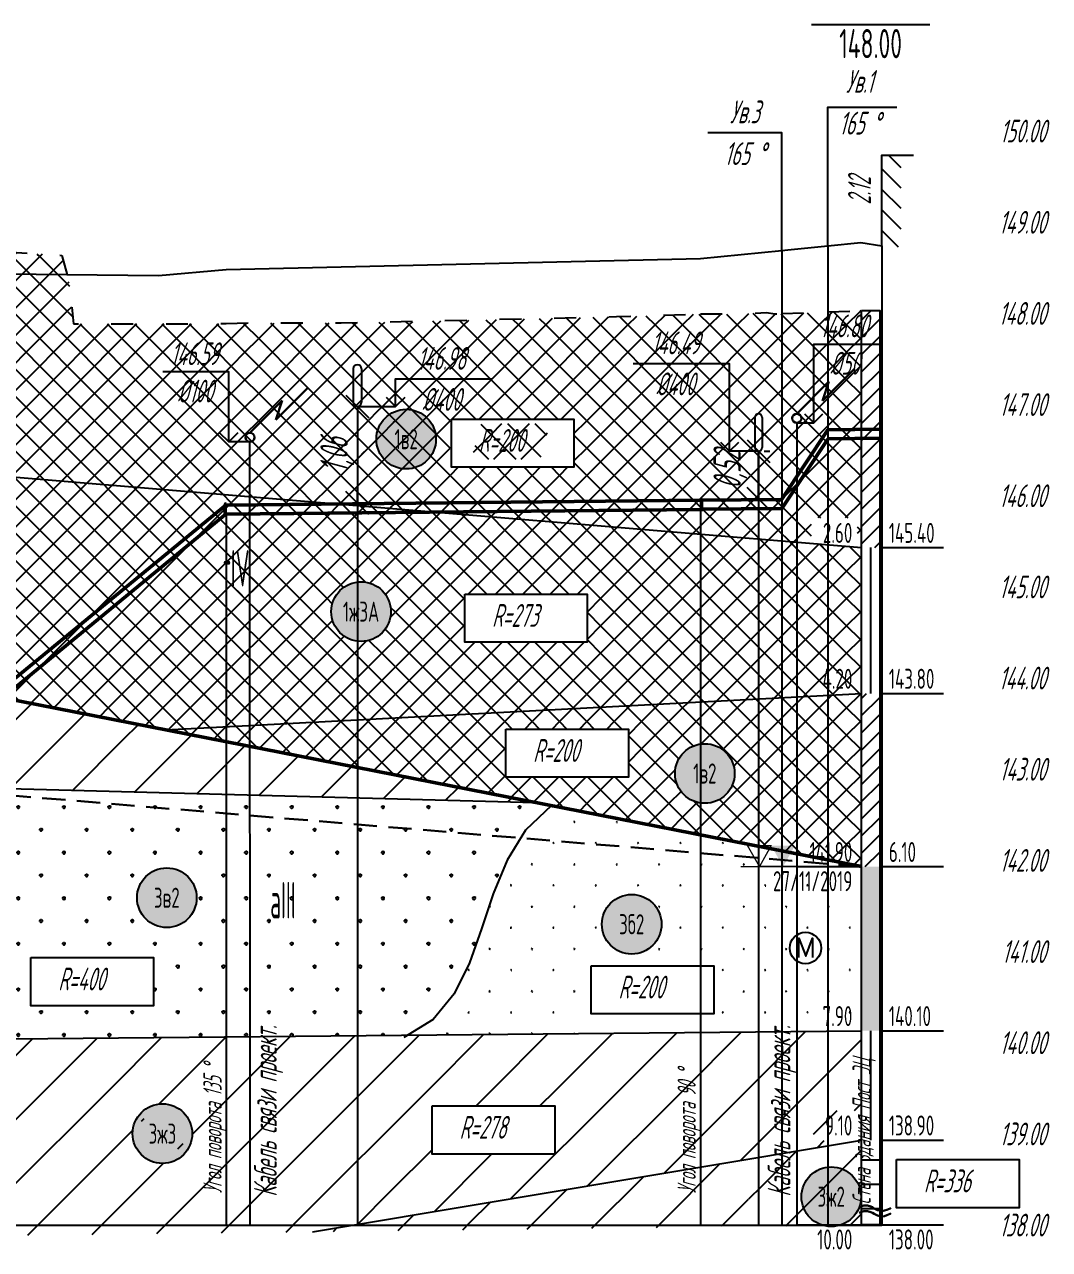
# Model space of a CAD drawing. Header units: metres. Extents: x -30 to 2050, y -904 to 400.
# Drawn here: x 1032.1 to 1144.6, y 127.3 to 261.7 of the extents above; entities that cross this region are included whole.
import ezdxf
from ezdxf.enums import TextEntityAlignment as Align

# ---------------------------------------------------------------- set-up
doc = ezdxf.new("R2010")
doc.units = ezdxf.units.M
doc.header["$LTSCALE"] = 0.2
doc.linetypes.add('ACAD_ISO03W100', pattern=[30, 12, -18])
doc.linetypes.add('штриховая', pattern=[19.05, 12.7, -6.35])
for name, color, linetype in [('Линейка', 7, 'Continuous'), ('МГТ_ИГ_Геология', 252, 'Continuous'), ('Примыкания', 7, 'Continuous'), ('Проектная земля', 7, 'Continuous'), ('Таблица', 7, 'Continuous'), ('Трубы', 7, 'Continuous'), ('Узлы', 7, 'Continuous'), ('Чёрная земля', 7, 'ACAD_ISO03W100')]:
    doc.layers.add(name, color=color, linetype=linetype)
doc.layers.add('МГТ_НВК_котлованы', color=7, linetype='Continuous', lineweight=30)
doc.styles.add('SPDS', font='SPDS', dxfattribs={"width": 0.7, "oblique": 15, "height": 2.5})
doc.styles.get("Standard").update_dxf_attribs({"font": 'SPDS.shx', "width": 0.7, "oblique": 15, "height": 3})
doc.styles.add('Стиль Simplex', font='simplex.shx')
doc.dimstyles.new('ISO-25', dxfattribs={"dimtxt": 2.5, "dimasz": 2.5, "dimexe": 1.25, "dimexo": 0.625, "dimtad": 1, "dimtxsty": 'Standard', "dimcen": 2.5, "dimadec": 0, "dimazin": 0, "dimtfac": 1, "dimtmove": 0, "dimatfit": 3, "dimfxl": 1, "dimarcsym": 0})
pattern_1 = [(45, (0, -12.731), (0, 21), [9.8995, -19.799]), (45, (14, -26.731), (0, 21), [9.8995, -19.799]), (45, (0, -26.731), (0, 21), [14.142, -15.5565]), (45, (10, -16.731), (0, 21), [15.556, -14.1425]), (45, (7, -26.731), (0, 21), [19.799, -9.8995]), (45, (0, -19.731), (0, 21), [19.799, -9.8995])]
pattern_2 = [(225, (-5.6692, 480.7283), (3e-16, -3), [2.1213, -2.121341]), (315, (-7.1692, 482.2283), (3, 0), [2.1213, -2.121341]), (45, (-8.6692, 480.7283), (0, 3), [2.1213, -2.121341]), (135, (-7.1692, 479.2283), (-3, 3e-16), [2.1213, -2.121341])]
pattern_3 = [(45, (437.0829, -1249.6781), (-0.9429269, 0.9429269), [])]

# ---------------------------------------------------------------- blocks, each defined once
blk = doc.blocks.new('_OBLIQUE')
at = {"color": 0, "linetype": 'ByBlock', "lineweight": -2}
blk.add_line((0.5, 0.5), (-0.5, -0.5), dxfattribs=at)
blk = doc.blocks.new('*D22')
at = {"layer": 'Defpoints', "color": 0, "transparency": 16777216}
for p in [(1068.66, 219.79), (1068.66, 219.79), (1068.66, 209.21)]:
    blk.add_point(p, dxfattribs=at)
at = {"layer": 'Примыкания', "color": 0, "lineweight": -2, "transparency": 16777216}
for p, q in [((1068.66, 219.79), (1068.66, 218.06)), ((1069.29, 219.79), (1069.91, 219.79)), ((1068.66, 209.21), (1068.66, 210.82)), ((1069.29, 209.21), (1069.91, 209.21))]:
    blk.add_line(p, q, dxfattribs=at)
at = {"layer": 'Примыкания', "color": 0, "lineweight": -2, "transparency": 16777216, "xscale": 2.5, "yscale": 2.5, "zscale": 2.5}
for p, rotation in [((1068.66, 219.79), 90), ((1068.66, 209.21), 270)]:
    blk.add_blockref('_OBLIQUE', p, dxfattribs=dict(at, rotation=rotation))
at = {"layer": 'Примыкания', "color": 0, "transparency": 16777216, "insert": (1066.45, 214.44), "char_height": 3, "width": 5.4938, "attachment_point": 5, "rotation": 90}
blk.add_mtext('1,06', dxfattribs=at)
blk = doc.blocks.new('*D23')
at = {"layer": 'Defpoints', "color": 0, "transparency": 16777216}
for p in [(1112.66, 214.89), (1112.66, 214.89), (1112.66, 209.66)]:
    blk.add_point(p, dxfattribs=at)
at = {"layer": 'Примыкания', "color": 0, "lineweight": -2, "transparency": 16777216}
for p, q in [((1112.66, 209.66), (1112.66, 214.89)), ((1113.29, 214.89), (1113.91, 214.89)), ((1113.29, 209.66), (1113.91, 209.66))]:
    blk.add_line(p, q, dxfattribs=at)
at = {"layer": 'Примыкания', "color": 0, "lineweight": -2, "transparency": 16777216, "xscale": 2.5, "yscale": 2.5, "zscale": 2.5}
for p, rotation in [((1112.66, 214.89), 90), ((1112.66, 209.66), 270)]:
    blk.add_blockref('_OBLIQUE', p, dxfattribs=dict(at, rotation=rotation))
at = {"layer": 'Примыкания', "color": 0, "transparency": 16777216, "insert": (1109.57, 212.82), "char_height": 3, "width": 5.8875, "attachment_point": 5, "rotation": 90}
blk.add_mtext('0,52', dxfattribs=at)
blk = doc.blocks.new('DN')
at = {"linetype": 'Continuous', "lineweight": 30, "flags": 128}
for points in [[(-0.126, -0.007), (-0.117, -0.002), (-0.073, 0.011), (-0.033, 0.011), (0.003, 0), (0.02, -0.007), (0.039, -0.019), (0.074, -0.037), (0.103, -0.043), (0.125, -0.048), (0.151, -0.043), (0.18, -0.036), (0.213, -0.019), (0.223, -0.012)], [(-0.126, -0.068), (-0.117, -0.063), (-0.073, -0.05), (-0.033, -0.05), (0.003, -0.059), (0.02, -0.067), (0.039, -0.079), (0.074, -0.098), (0.103, -0.103), (0.125, -0.108), (0.151, -0.103), (0.18, -0.095), (0.213, -0.079), (0.223, -0.072)]]:
    blk.add_lwpolyline(points, dxfattribs=at)
blk = doc.blocks.new('CME')
at = {"layer": 'МГТ_ИГ_Геология', "flags": 128}
blk.add_lwpolyline([(0.103, -0.103), (0.103, 0.107), (0.18, -0.091), (0.252, 0.107), (0.252, -0.103)], dxfattribs=at)
at = {"layer": 'МГТ_ИГ_Геология'}
blk.add_circle((0.176, -0.001), 0.173, dxfattribs=at)
blk = doc.blocks.new('круг1_-26_3_-64_')
at = {"layer": 'МГТ_ИГ_Геология', "true_color": 0xffffff}
blk.add_hatch(color=7, dxfattribs=at).paths.add_polyline_path([(-0.327, 0, 1), (0.327, 0, 1)])
at = {"color": 7, "lineweight": 25}
blk.add_circle((0, 0), 0.327, dxfattribs=at)
at = {"color": 7, "lineweight": 20, "style": 'Стиль Simplex', "width": 0.590909}
blk.add_text('1ж3А', height=0.22, dxfattribs=at).set_placement((0, 0), align=Align.MIDDLE_CENTER)
blk = doc.blocks.new('круг1_-30_2')
at = {"layer": 'МГТ_ИГ_Геология', "true_color": 0xffffff}
blk.add_hatch(color=7, dxfattribs=at).paths.add_polyline_path([(-0.327, 0, 1), (0.327, 0, 1)])
at = {"color": 7, "lineweight": 25}
blk.add_circle((0, 0), 0.327, dxfattribs=at)
at = {"color": 7, "lineweight": 25, "style": 'Стиль Simplex', "width": 0.590909}
blk.add_text('1в2', height=0.22, dxfattribs=at).set_placement((0, 0), align=Align.MIDDLE_CENTER)
blk = doc.blocks.new('круг3_-31_2')
at = {"true_color": 0xffffff}
blk.add_hatch(color=7, dxfattribs=at).paths.add_polyline_path([(-0.327, 0, 1), (0.327, 0, 1)])
at = {"color": 7, "lineweight": 25}
blk.add_circle((0, 0), 0.327, dxfattribs=at)
at = {"color": 18, "lineweight": 25, "true_color": 0x000000, "style": 'Стиль Simplex', "width": 0.590909}
blk.add_text('3б2', height=0.22, dxfattribs=at).set_placement((0, 0), align=Align.MIDDLE_CENTER)
blk = doc.blocks.new('круг3_-30_2')
at = {"true_color": 0xffffff}
blk.add_hatch(color=7, dxfattribs=at).paths.add_polyline_path([(-0.327, 0, 1), (0.327, 0, 1)])
at = {"color": 7, "lineweight": 25}
blk.add_circle((0, 0), 0.327, dxfattribs=at)
at = {"color": 7, "lineweight": 25, "style": 'Стиль Simplex', "width": 0.590909}
blk.add_text('3в2', height=0.22, dxfattribs=at).set_placement((0, 0), align=Align.MIDDLE_CENTER)
blk = doc.blocks.new('круг3_-26_2')
at = {"true_color": 0xffffff}
blk.add_hatch(color=7, dxfattribs=at).paths.add_polyline_path([(-0.327, 0, 1), (0.327, 0, 1)])
at = {"color": 7, "lineweight": 25}
blk.add_circle((0, 0), 0.327, dxfattribs=at)
at = {"color": 7, "lineweight": 25, "style": 'Стиль Simplex', "width": 0.590909}
blk.add_text('3ж2', height=0.22, dxfattribs=at).set_placement((0, 0), align=Align.MIDDLE_CENTER)
blk = doc.blocks.new('круг3_-26_3')
at = {"true_color": 0xffffff}
blk.add_hatch(color=7, dxfattribs=at).paths.add_polyline_path([(-0.327, 0, 1), (0.327, 0, 1)])
at = {"color": 7, "lineweight": 25}
blk.add_circle((0, 0), 0.327, dxfattribs=at)
at = {"color": 7, "lineweight": 25, "style": 'Стиль Simplex', "width": 0.590909}
blk.add_text('3ж3', height=0.22, dxfattribs=at).set_placement((0, 0), align=Align.MIDDLE_CENTER)
blk = doc.blocks.new('уке')
at = {"layer": 'МГТ_ИГ_Геология'}
blk.add_lwpolyline([(147.85, -230.19), (161.29, -230.19), (161.29, -235.48), (147.85, -235.48)], close=True, dxfattribs=at)
at = {"layer": 'МГТ_ИГ_Геология', "insert": (150.84, -231.29), "char_height": 2.5, "attachment_point": 1}
blk.add_mtext_dynamic_manual_height_columns('R=200', width=10.097, gutter_width=15, heights=[0], dxfattribs=at)
blk = doc.blocks.new('1жзА 273')
at = {"layer": 'МГТ_ИГ_Геология'}
blk.add_lwpolyline([(132.21, -236), (145.65, -236), (145.65, -241.29), (132.21, -241.29)], close=True, dxfattribs=at)
at = {"layer": 'МГТ_ИГ_Геология', "insert": (135.2, -237.1), "char_height": 2.5, "attachment_point": 1}
blk.add_mtext_dynamic_manual_height_columns('R=273', width=10.097, gutter_width=15, heights=[0], dxfattribs=at)
blk = doc.blocks.new('апрапр')
at = {"layer": 'МГТ_ИГ_Геология'}
blk.add_lwpolyline([(257.65, -234.92), (271.09, -234.92), (271.09, -240.21), (257.65, -240.21)], close=True, dxfattribs=at)
at = {"layer": 'МГТ_ИГ_Геология', "insert": (260.64, -236.02), "char_height": 2.5, "attachment_point": 1}
blk.add_mtext_dynamic_manual_height_columns('R=278', width=10.097, gutter_width=15, heights=[0], dxfattribs=at)
blk = doc.blocks.new('200')
at = {"layer": 'МГТ_ИГ_Геология'}
blk.add_lwpolyline([(0, 5.29), (13.44, 5.29), (13.44, 0), (0, 0)], close=True, dxfattribs=at)
at = {"layer": 'МГТ_ИГ_Геология', "insert": (2.99, 4.2), "char_height": 2.5, "attachment_point": 1}
blk.add_mtext_dynamic_manual_height_columns('R=200', width=10.097, gutter_width=15, heights=[0], dxfattribs=at)
blk = doc.blocks.new('23434')
at = {"layer": 'МГТ_ИГ_Геология'}
blk.add_lwpolyline([(116.63, 442.59), (130.08, 442.59), (130.08, 437.29), (116.63, 437.29)], close=True, dxfattribs=at)
at = {"layer": 'МГТ_ИГ_Геология', "insert": (119.62, 441.49), "char_height": 2.5, "attachment_point": 1}
blk.add_mtext_dynamic_manual_height_columns('R=400', width=10.097, gutter_width=15, heights=[0], dxfattribs=at)
blk = doc.blocks.new('2432')
at = {"layer": 'МГТ_ИГ_Геология'}
blk.add_lwpolyline([(116.63, 433.38), (130.08, 433.38), (130.08, 428.08), (116.63, 428.08)], close=True, dxfattribs=at)
at = {"layer": 'МГТ_ИГ_Геология', "insert": (119.62, 432.28), "char_height": 2.5, "attachment_point": 1}
blk.add_mtext_dynamic_manual_height_columns('R=336', width=10.097, gutter_width=15, heights=[0], dxfattribs=at)
blk = doc.blocks.new('ЭС')
for p, q in [((2269.61, -483.84), (2273.14, -480.31)), ((2266.78, -485.26), (2270.31, -481.72)), ((2270.31, -481.72), (2269.61, -483.84))]:
    blk.add_line(p, q)
blk.add_circle((2266.78, -485.76), 0.5)

msp = doc.modelspace()

# ---------------------------------------------------------------- hatches: boundary and pattern name
at = {"layer": 'МГТ_ИГ_Геология'}
h = msp.add_hatch(dxfattribs=at)
h.set_pattern_fill('GR24', color=251, scale=10, style=0, pattern_type=2)
h.set_pattern_definition(pattern_2)
h.paths.add_polyline_path([(1123.95726, 230.27333), (1120.24499, 230.14166), (1115.17529, 229.96185), (1114.4052, 229.93453), (1113.48716, 230.07769), (1109.62304, 229.92342), (1106.24592, 229.93484), (1097.05988, 229.63687), (1066.86003, 228.94554), (1056.94478, 228.94468), (1054.23261, 228.86406), (1037.4752, 228.83897), (1037.03679, 233.3403), (1036.20269, 236.34785), (1030.09819, 236.73019), (1013.66791, 235.86802), (1012.52232, 236.17344), (1004.93568, 236.16619), (1004.37715, 229.70162), (1004.27728, 227.55558), (985.82718, 230.57239), (985.82718, 213.74273), (1015.2647, 213.3), (1015.2647, 230.3), (1017.2647, 230.3), (1017.2647, 213.21663), (1123.95726, 204.32189)])
edge = h.paths.add_edge_path(flags=16)
edge.add_arc((1069.89271, 216.20847), 3.27292, 0, 360)
h.paths.add_polyline_path([(1021.48385, 218.80594), (1020.05385, 218.80594), (1020.75385, 220.23594)], flags=16)
edge = h.paths.add_edge_path(flags=16)
edge.add_arc((1001.76957, 219.82764), 0.41426, 0, 360)
h.paths.add_polyline_path([(1021.5347, 208.55), (1019.9947, 208.55), (1019.9947, 210.05), (1021.5347, 210.05)], flags=17)
edge = h.paths.add_edge_path()
edge.add_arc((1003.28914, 201.18723), 3.27292, 0, 360)
h.paths.add_polyline_path([(1067.82605, 214.55847), (1071.95938, 214.55847), (1071.95938, 217.85847), (1067.82605, 217.85847)], flags=0)
h.paths.add_polyline_path([(999.7029, 218.17764), (999.60131, 218.17764), (999.60131, 221.47764), (999.7029, 221.47764)], flags=16)
h.paths.add_polyline_path([(1118.44535, 204.27189), (1123.50726, 204.27189), (1123.50726, 207.57189), (1118.44535, 207.57189)])
h.paths.add_polyline_path([(1017.7147, 213.25), (1025.00518, 213.25), (1025.00518, 216.55), (1017.7147, 216.55)], flags=16)
h.paths.add_polyline_path([(1010.00042, 213.25), (1014.8147, 213.25), (1014.8147, 216.55), (1010.00042, 216.55)], flags=17)
h.paths.add_polyline_path([(1052.9286, 199.04008), (1057.82384, 199.04008), (1057.82384, 205.04008), (1052.9286, 205.04008)])
h.paths.add_polyline_path([(1078.97669, 218.41621), (1092.41915, 218.41621), (1092.41915, 213.12159), (1078.97669, 213.12159)], flags=16)
h.paths.add_polyline_path([(1081.17851, 214.02021), (1088.72851, 214.02021), (1089.7738, 217.92127), (1082.2238, 217.92127)], flags=0)
at = {"layer": 'МГТ_ИГ_Геология', "lineweight": 25}
h = msp.add_hatch(dxfattribs=at)
h.set_pattern_fill('CONSIST', color=256, scale=0.42, style=0, pattern_type=2)
h.set_pattern_definition(pattern_3)
h.paths.add_polyline_path([(1123.95726, 230.32189), (1125.95726, 230.32189), (1125.95726, 204.32189), (1123.95726, 204.32189)])
at = {"layer": 'МГТ_ИГ_Геология'}
h = msp.add_hatch(dxfattribs=at)
h.set_pattern_fill('GR24', color=251, scale=10, style=0, pattern_type=2)
h.set_pattern_definition(pattern_2)
h.paths.add_polyline_path([(1073.16563, 216.20847, -1), (1066.61979, 216.20847, -1)])
h.paths.add_polyline_path([(1123.95726, 204.32189), (1017.2647, 213.21663), (1017.2647, 190.3), (1019.9947, 189.76322), (1019.9947, 190.05), (1021.5347, 190.05), (1021.5347, 189.46042), (1047.61842, 184.33179), (1123.95726, 188.32189)])
h.paths.add_polyline_path([(1065.79238, 197.28715, -1), (1072.33823, 197.28715, -1)], flags=16)
h.paths.add_polyline_path([(1021.5347, 208.55), (1019.9947, 208.55), (1019.9947, 210.05), (1021.5347, 210.05)], flags=16)
h.paths.add_polyline_path([(1118.44535, 204.27189), (1123.50726, 204.27189), (1123.50726, 207.57189), (1118.44535, 207.57189)], flags=24)
h.paths.add_polyline_path([(1066.16292, 195.63715), (1071.96769, 195.63715), (1071.96769, 198.93715), (1066.16292, 198.93715)], flags=24)
h.paths.add_polyline_path([(1052.9286, 199.04008), (1057.82384, 199.04008), (1057.82384, 205.04008), (1052.9286, 205.04008)], flags=24)
h.paths.add_polyline_path([(1118.44535, 188.27189), (1123.50726, 188.27189), (1123.50726, 191.57189), (1118.44535, 191.57189)], flags=24)
h.paths.add_polyline_path([(1017.7147, 190.25), (1025.00518, 190.25), (1025.00518, 193.55), (1017.7147, 193.55)], flags=24)
h.paths.add_polyline_path([(1080.44397, 199.21951), (1093.88642, 199.21951), (1093.88642, 193.9249), (1080.44397, 193.9249)], flags=16)
h.paths.add_polyline_path([(1082.61803, 194.71996), (1090.28427, 194.71996), (1091.3573, 198.72457), (1083.69107, 198.72457)], flags=8)
h = msp.add_hatch(dxfattribs=at)
h.set_pattern_fill('GR24', color=251, scale=10, style=0, pattern_type=2)
h.set_pattern_definition(pattern_2)
h.paths.add_polyline_path([(1123.95726, 188.32189), (1047.61842, 184.33179), (1112.25969, 171.62189), (1114.05726, 171.62189), (1113.87747, 171.3038), (1123.95726, 169.32189)])
h.paths.add_polyline_path([(1110.04995, 179.53537, -1), (1103.50411, 179.53537, -1)], flags=16)
h.paths.add_polyline_path([(1118.44535, 188.27189), (1123.50726, 188.27189), (1123.50726, 191.57189), (1118.44535, 191.57189)], flags=9)
h.paths.add_polyline_path([(1104.71036, 177.88537), (1108.84369, 177.88537), (1108.84369, 181.18537), (1104.71036, 181.18537)], flags=8)
h.paths.add_polyline_path([(1084.9448, 184.41106), (1098.38725, 184.41106), (1098.38725, 179.11644), (1084.9448, 179.11644)], flags=16)
h.paths.add_polyline_path([(1087.14662, 180.01506), (1094.69662, 180.01506), (1095.7419, 183.91612), (1088.1919, 183.91612)], flags=8)
h = msp.add_hatch(dxfattribs=at)
h.set_pattern_fill('GR38', color=251, scale=10, style=0, pattern_type=2)
h.set_pattern_definition(pattern_1)
h.paths.add_polyline_path([(1021.5347, 189.46042), (1021.5347, 188.55), (1019.9947, 188.55), (1019.9947, 189.76322), (1017.2647, 190.3), (1017.2647, 178.24654), (1088.21302, 176.35)])
h.paths.add_polyline_path([(1022.35946, 182.60662, -1), (1028.90531, 182.60662, -1)], flags=16)
h.paths.add_polyline_path([(1023.34905, 180.95662), (1027.91572, 180.95662), (1027.91572, 184.25662), (1023.34905, 184.25662)], flags=8)
h.paths.add_polyline_path([(1017.7147, 178.25), (1022.77661, 178.25), (1022.77661, 181.55), (1017.7147, 181.55)], flags=24)
at = {"layer": 'МГТ_ИГ_Геология', "lineweight": 25}
h = msp.add_hatch(dxfattribs=at)
h.set_pattern_fill('CONSIST', color=256, scale=0.42, style=0, pattern_type=2)
h.set_pattern_definition(pattern_3)
h.paths.add_polyline_path([(1123.95726, 188.32189), (1125.95726, 188.32189), (1125.95726, 169.32189), (1123.95726, 169.32189)])
at = {"layer": 'МГТ_ИГ_Геология'}
h = msp.add_hatch(dxfattribs=at)
h.set_pattern_fill('GR28', color=251, scale=10, style=0, pattern_type=2)
h.set_pattern_definition([(90, (-8.6692, 480.8083), (-2.5, 2.5), [0.11, -4.89]), (45, (-8.6692, 480.9183), (-2.5, 2.5), [0.113137, -3.422397]), (0, (-8.5892, 480.9983), (2.5, 2.5), [0.11, -4.89]), (315, (-8.4792, 480.9983), (2.5, 2.5), [0.113137, -3.422397]), (90, (-8.3992, 480.8083), (-2.5, 2.5), [0.11, -4.89]), (45, (-8.4792, 480.7283), (-2.5, 2.5), [0.113137, -3.422397]), (0, (-8.5892, 480.7283), (2.5, 2.5), [0.11, -4.89]), (315, (-8.6692, 480.8083), (2.5, 2.5), [0.113137, -3.422397])])
h.paths.add_polyline_path([(1080.94768, 158.76763), (1082.28505, 162.50415), (1083.56726, 166.33946), (1085.08001, 170.0308), (1087.10901, 173.33538), (1089.93994, 176.01045), (1088.21302, 176.35), (1017.2647, 178.24654), (1017.2647, 150.3188), (1074.19443, 150.85404), (1076.96469, 152.56207), (1079.26946, 155.37268)])
h.paths.add_polyline_path([(1044.48553, 165.90626, -1), (1051.03137, 165.90626, -1)], flags=16)
h.paths.add_polyline_path([(1020.81666, 164.33858, -1), (1024.28255, 164.33858, -1)], flags=16)
h.paths.add_polyline_path([(1022.4447, 163.32), (1022.11651, 163.40836), (1021.9047, 163.67), (1021.7247, 163.96571), (1021.7247, 164.07), (1021.7647, 163.9), (1021.9047, 163.67), (1022.0747, 163.46), (1022.1847, 163.39), (1022.4447, 163.32), (1022.74681, 163.34627), (1022.7947, 163.39), (1022.6747, 163.34)], flags=0)
h.paths.add_polyline_path([(1021.48385, 153.80594), (1020.05385, 153.80594), (1020.75385, 155.23594)], flags=16)
h.paths.add_polyline_path([(1021.48385, 168.80594), (1020.05385, 168.80594), (1020.75385, 170.23594)], flags=16)
h.paths.add_polyline_path([(1045.56798, 164.25626), (1049.94893, 164.25626), (1049.94893, 167.55626), (1045.56798, 167.55626)], flags=8)
h.paths.add_polyline_path([(1058.10402, 162.63248), (1062.77069, 162.63248), (1062.77069, 168.63248), (1058.10402, 168.63248)], flags=24)
h.paths.add_polyline_path([(1032.85358, 159.33936), (1046.29603, 159.33936), (1046.29603, 154.04474), (1032.85358, 154.04474)], flags=16)
h.paths.add_polyline_path([(1035.05539, 155.13701), (1042.78039, 155.13701), (1043.77379, 158.84442), (1036.04879, 158.84442)], flags=8)
h = msp.add_hatch(dxfattribs=at)
h.set_pattern_fill('GR29', color=251, scale=10, style=0, pattern_type=2)
h.set_pattern_definition([(197.87055, (-4.05523, 485.37235), (-13.93858614, -4.643934418), [0.05431, -151.279249]), (197.87055, (-6.35523, 483.07235), (-13.93858614, -4.643934418), [0.05431, -151.279249]), (270, (-6.4066, 483.0555), (4.646195, 3e-16), [0.054306, -4.589628]), (270, (-4.1066, 485.3555), (4.646195, 3e-16), [0.054306, -4.589628]), (342.12945, (-4.10623, 485.30135), (130.09347064, -41.795409755), [0.05431, -151.279249]), (342.12945, (-6.40623, 483.00135), (130.09347064, -41.795409755), [0.05431, -151.279249]), (53.95936, (-4.05523, 485.28435), (23.2309769, 32.50754092), [0.05431, -63.120667]), (53.95936, (-6.35523, 482.98435), (23.2309769, 32.50754092), [0.05431, -63.120667]), (126.04064, (-6.32303, 483.02835), (-13.93858614, 18.57573767), [0.054306, -63.120671]), (126.04064, (-4.02303, 485.32835), (-13.93858614, 18.57573767), [0.054306, -63.120671])])
h.paths.add_polyline_path([(1123.95726, 169.32189), (1116.95726, 169.32189), (1112.75726, 169.32189), (1111.45726, 171.62189), (1112.25969, 171.62189), (1089.93994, 176.01045), (1087.10901, 173.33538), (1085.08001, 170.0308), (1083.56726, 166.33946), (1082.28505, 162.50415), (1080.94768, 158.76763), (1079.26946, 155.37268), (1076.96469, 152.56207), (1074.19443, 150.85404), (1123.95726, 151.32189)])
h.paths.add_polyline_path([(1095.47844, 162.99801, -1), (1102.02428, 162.99801, -1)], flags=16)
h.paths.add_polyline_path([(1116.08643, 160.38429, -1), (1119.55232, 160.38429, -1)], flags=16)
h.paths.add_polyline_path([(1096.56088, 161.34801), (1100.94183, 161.34801), (1100.94183, 164.64801), (1096.56088, 164.64801)], flags=8)
h.paths.add_polyline_path([(1118.44535, 151.27189), (1123.50726, 151.27189), (1123.50726, 154.57189), (1118.44535, 154.57189)], flags=24)
h.paths.add_polyline_path([(1110.66678, 165.05047), (1123.79535, 165.05047), (1123.79535, 170.07904), (1110.66678, 170.07904)], flags=24)
h.paths.add_polyline_path([(1094.30899, 158.44965), (1107.75144, 158.44965), (1107.75144, 153.15503), (1094.30899, 153.15503)], flags=16)
h.paths.add_polyline_path([(1096.51081, 154.05365), (1104.06081, 154.05365), (1105.10609, 157.95471), (1097.55609, 157.95471)], flags=8)
at = {"layer": 'МГТ_ИГ_Геология', "true_color": 0x0000ff}
msp.add_hatch(color=5, dxfattribs=at).paths.add_polyline_path([(1115.35726, 169.32189), (1114.05726, 171.62189), (1116.65726, 171.62189)])
at = {"layer": 'МГТ_ИГ_Геология', "lineweight": 25}
msp.add_hatch(color=256, dxfattribs=at).paths.add_polyline_path([(1123.95726, 169.32189), (1125.95726, 169.32189), (1125.95726, 151.32189), (1123.95726, 151.32189)])
at = {"layer": 'МГТ_ИГ_Геология'}
h = msp.add_hatch(dxfattribs=at)
h.set_pattern_fill('GR38', color=251, scale=10, style=0, pattern_type=2)
h.set_pattern_definition([(45, (-8.669, 494.728), (0, 21), [9.8995, -19.799]), (45, (5.331, 480.728), (0, 21), [9.8995, -19.799]), (45, (-8.669, 480.728), (0, 21), [14.142, -15.5565]), (45, (1.331, 490.728), (0, 21), [15.556, -14.1425]), (45, (-1.669, 480.728), (0, 21), [19.799, -9.8995]), (45, (-8.669, 487.728), (0, 21), [19.799, -9.8995])])
h.paths.add_polyline_path([(1015.2647, 150.3), (985.82718, 148.57906), (985.82718, 128.70657), (1016.86809, 128.70657), (1063.72309, 129.27152), (1123.95726, 139.32189), (1123.95726, 151.32189), (1017.2647, 150.3188), (1017.2647, 129.97852), (1017.17018, 130), (1015.2647, 130)])
h.paths.add_polyline_path([(1019.9947, 135.05), (1021.5347, 135.05), (1021.5347, 133.55), (1019.9947, 133.55)], flags=16)
edge = h.paths.add_edge_path(flags=16)
edge.add_arc((1047.27684, 140.02897), 3.27292, 0, 360)
h.paths.add_polyline_path([(1044.99351, 138.37897), (1049.56017, 138.37897), (1049.56017, 141.67897), (1044.99351, 141.67897)], flags=0)
h.paths.add_polyline_path([(1118.69297, 139.27189), (1123.50726, 139.27189), (1123.50726, 142.57189), (1118.69297, 142.57189)], flags=16)
h.paths.add_polyline_path([(1076.86924, 143.07463), (1090.31169, 143.07463), (1090.31169, 137.78001), (1076.86924, 137.78001)], flags=16)
h.paths.add_polyline_path([(1059.24601, 137.00329), (1059.29783, 137.00329), (1060.34312, 140.90435), (1060.2913, 141.02553)], flags=16)
h = msp.add_hatch(dxfattribs=at)
h.set_pattern_fill('GR38', color=251, scale=10, style=0, pattern_type=2)
h.set_pattern_definition(pattern_1)
edge = h.paths.add_edge_path()
edge.add_line((1123.95726, 139.32189), (1063.72309, 129.27152))
edge.add_line((1063.72309, 129.27152), (1108.37127, 129.83733))
edge.add_arc((1108.33181, 133.11001), 3.27292, 180, 270.690802, ccw=False)
edge.add_arc((1108.33181, 133.27719), 3.27719, 182.9241016, 357.0758984)
edge.add_arc((1108.33181, 133.11001), 3.27292, 270.690802, 360, ccw=False)
edge.add_line((1108.37127, 129.83733), (1123.95726, 130.0009))
edge.add_line((1123.95726, 130.0009), (1123.95726, 139.32189))
h.paths.add_polyline_path([(1118.69297, 139.27189), (1123.50726, 139.27189), (1123.50726, 142.57189), (1118.69297, 142.57189)])
at = {"layer": 'МГТ_ИГ_Геология', "lineweight": 25}
h = msp.add_hatch(dxfattribs=at)
h.set_pattern_fill('CONSIST', color=256, scale=0.84, angle=-44.999962, style=0, pattern_type=2)
h.set_pattern_definition([(4e-05, (437.0829, -1249.678), (-1.8e-06, 2.667), [])])
h.paths.add_polyline_path([(1123.95726, 139.32189), (1125.95726, 139.32189), (1125.95726, 130.02189), (1123.95726, 130.02189)])
at = {"layer": 'Узлы'}
h = msp.add_hatch(dxfattribs=at)
h.set_pattern_fill('LINE', color=256, scale=0.5, angle=135)
h.set_pattern_definition([(135, (-979.839, -3.2002), (-1.122532, -1.122532), [])])
h.paths.add_polyline_path([(1128.29771, 247.34542), (1126.18981, 247.34542), (1126.18981, 237.26459), (1128.29771, 237.26459)])

# ---------------------------------------------------------------- linework, layer by layer
at = {"layer": 'МГТ_ИГ_Геология', "lineweight": 25}
for p, q in [((1118.45726, 261.6892), (1131.45726, 261.6892)), ((1016.2647, 213.3), (1123.95726, 204.32189)), ((1124.95726, 204.32189), (1124.95726, 188.32189)), ((1047.61842, 184.33179), (1123.95726, 188.32189)), ((1124.95726, 151.32189), (1124.95726, 139.32189))]:
    msp.add_line(p, q, dxfattribs=at)
at = {"layer": 'МГТ_ИГ_Геология', "linetype": 'Continuous', "lineweight": 25}
for p, q in [((1125.95726, 204.32189), (1132.95726, 204.32189)), ((1125.95726, 188.32189), (1132.95726, 188.32189)), ((1116.95726, 169.32189), (1123.95726, 169.32189)), ((1125.95726, 169.32189), (1132.95726, 169.32189)), ((1125.95726, 151.32189), (1132.95726, 151.32189)), ((1063.72309, 129.27152), (1123.95726, 139.32189)), ((1125.95726, 139.32189), (1132.95726, 139.32189)), ((1116.95726, 130.02189), (1123.95726, 130.02189)), ((1125.95726, 130.02189), (1132.95726, 130.02189))]:
    msp.add_line(p, q, dxfattribs=at)
at = {"layer": 'МГТ_ИГ_Геология', "lineweight": 25}
msp.add_lwpolyline([(1123.95726, 230.32189), (1125.95726, 230.32189), (1125.95726, 130.02189), (1123.95726, 130.02189), (1123.95726, 230.32189), (1123.95726, 230.32189)], close=True, dxfattribs=at)
at = {"layer": 'МГТ_ИГ_Геология', "lineweight": 50, "flags": 128}
msp.add_lwpolyline([(1015.2647, 190.3), (1017.2647, 190.3), (1123.95726, 169.32189)], dxfattribs=at)
at = {"layer": 'МГТ_ИГ_Геология', "lineweight": 25, "flags": 128}
for points in [[(985.82718, 177.9197), (1015.2647, 178.3), (1088.21302, 176.35)], [(985.82718, 148.57906), (1015.2647, 150.3), (1123.95726, 151.32189)]]:
    msp.add_lwpolyline(points, dxfattribs=at)
at = {"layer": 'МГТ_ИГ_Геология', "color": 5, "linetype": 'штриховая', "lineweight": 30, "flags": 128}
msp.add_lwpolyline([(1123.95726, 169.32189), (1017.2647, 178.24654), (1015.2647, 178.24654), (985.82718, 177.96646)], dxfattribs=at)
at = {"layer": 'МГТ_ИГ_Геология', "linetype": 'Continuous', "lineweight": 25, "flags": 128}
msp.add_lwpolyline([(1089.93994, 176.01045), (1087.10901, 173.33538), (1085.08001, 170.0308), (1083.56726, 166.33946), (1082.28505, 162.50415), (1080.94768, 158.76763), (1079.26946, 155.37268), (1076.96469, 152.56207), (1073.74767, 150.57858)], dxfattribs=at)
at = {"layer": 'МГТ_ИГ_Геология', "color": 5, "linetype": 'Continuous', "lineweight": 0, "true_color": 0x0000ff, "flags": 128}
msp.add_lwpolyline([(1110.70726, 169.32189), (1123.95726, 169.32189), (1112.75726, 169.32189), (1111.45726, 171.62189), (1114.05726, 171.62189), (1112.75726, 169.32189)], dxfattribs=at)
at = {"layer": 'Примыкания'}
for p, q in [((1068.20683, 223.91128), (1068.20683, 220.24728)), ((1069.12283, 223.91128), (1069.12283, 220.24728)), ((1068.66483, 219.78928), (1068.66483, 130)), ((1112.2545, 218.57824), (1112.2545, 215.30144)), ((1113.0737, 218.57824), (1113.0737, 215.30144))]:
    msp.add_line(p, q, dxfattribs=at)
at = {"layer": 'Примыкания', "color": 0, "flags": 128}
for points in [[(1116.88344, 218), (1118.72483, 218), (1118.72483, 226.63458), (1125.93384, 226.63458)], [(1112.6641, 214.89184), (1109.49161, 214.89184), (1109.49161, 224.46267), (1098.91661, 224.46267)], [(1056.86538, 215.89958), (1054.54537, 215.89958), (1054.54537, 223.60363), (1047.33636, 223.60363)], [(1068.66483, 219.78928), (1072.8593, 219.78928), (1072.8593, 222.81368), (1083.4343, 222.81368)], [(1073.8593, 220.78928), (1072.8593, 219.78928), (1071.8593, 220.78928)], [(1117.72483, 219), (1118.72483, 218), (1119.72483, 219)], [(1055.54537, 216.89958), (1054.54537, 215.89958), (1053.54537, 216.89958)], [(1108.49161, 215.89184), (1109.49161, 214.89184), (1110.49161, 215.89184)]]:
    msp.add_lwpolyline(points, dxfattribs=at)
at = {"layer": 'Примыкания'}
for centre, radius, start, end in [((1068.66483, 223.91128), 0.458, 0, 180), ((1068.66483, 220.24728), 0.458, 180, 360), ((1112.6641, 218.57824), 0.4096, 360, 180), ((1112.6641, 215.30144), 0.4096, 180, 0)]:
    msp.add_arc(centre, radius, start, end, dxfattribs=at)
at = {"layer": 'Проектная земля', "flags": 128}
for points in [[(1106.28344, 236.00457), (1115.21282, 236.89622)], [(1115.21282, 236.89622), (1115.87609, 236.96061), (1120.28252, 237.41084)], [(1120.28252, 237.41084), (1123.88072, 237.76416), (1126.18981, 237.42294)], [(1054.27014, 234.81497), (1106.28344, 236.00457)], [(1030.05145, 234.33785), (1046.8292, 234.16352), (1054.27014, 234.81497)]]:
    msp.add_lwpolyline(points, dxfattribs=at)
at = {"layer": 'Таблица'}
msp.add_line((985.8647, 130), (1126.18981, 130), dxfattribs=at)
at = {"layer": 'Трубы', "lineweight": 50, "flags": 128}
for points in [[(1115.21282, 209.63944), (1120.28252, 217.24403)], [(1120.28252, 217.24102), (1126.18981, 217.30009)], [(1115.21282, 208.5954), (1120.28252, 216.2)], [(1120.28252, 216.24101), (1126.18981, 216.30009)], [(1030.05145, 189.11342), (1054.27014, 209.01741)], [(1054.27014, 208.97987), (1106.28344, 209.5)], [(1054.27014, 207.97987), (1106.28344, 208.5)], [(1106.28344, 209.51117), (1115.21282, 209.60046)], [(1106.28344, 208.51116), (1115.21282, 208.60046)], [(1030.05145, 188.1), (1054.27014, 208.00399)]]:
    msp.add_lwpolyline(points, dxfattribs=at)
at = {"layer": 'Узлы'}
for p, q in [((1115.21282, 236.89622), (1115.21282, 130)), ((1120.28252, 237.41084), (1120.28252, 130)), ((1126.18981, 237.42294), (1126.18981, 130)), ((1120.28252, 216.10604), (1120.28252, 130)), ((1126.18981, 216.21009), (1126.18981, 130)), ((1112.6641, 214.89184), (1112.6641, 130)), ((1106.28344, 208.41), (1106.28344, 130)), ((1115.21282, 208.50144), (1115.21282, 130)), ((1054.27014, 207.88987), (1054.27014, 130))]:
    msp.add_line(p, q, dxfattribs=at)
at = {"layer": 'Узлы', "flags": 128}
for points in [[(1120.28252, 237.41264), (1120.28252, 252.62211), (1127.83118, 252.62211)], [(1115.21282, 236.89622), (1115.21282, 249.7973), (1107.10372, 249.7973)], [(1126.18981, 237.34542), (1126.18981, 247.34542), (1129.65918, 247.34542)], [(1116.8627, 218.0004), (1116.88344, 130)], [(1056.83187, 215.90181), (1056.87014, 130)]]:
    msp.add_lwpolyline(points, dxfattribs=at)
at = {"layer": 'Узлы', "lineweight": 50, "flags": 128}
for points in [[(1054.27014, 209.10862, 0.414213598), (1054.15214, 208.99062), (1054.15214, 208.03079, 0.414213598), (1054.27014, 207.91279)], [(1106.28344, 209.59, -0.414213598), (1106.40144, 209.472), (1106.40144, 208.528, -0.414213598), (1106.28344, 208.41, 0.414213598)]]:
    msp.add_lwpolyline(points, format="xyb", dxfattribs=at)
at = {"layer": 'Чёрная земля', "flags": 128}
for points in [[(1030.05145, 236.74019), (1030.10974, 236.74624), (1036.24022, 236.36228), (1037.07432, 233.35472), (1037.51273, 228.8534), (1054.27014, 228.87848)], [(1054.27014, 228.87848), (1056.98231, 228.95911), (1066.89756, 228.95996), (1097.09741, 229.6513), (1106.28344, 229.94927)], [(1106.28344, 229.94927), (1109.66057, 229.93785), (1113.52468, 230.09211), (1114.44273, 229.94896), (1115.21282, 229.97627)], [(1115.21282, 229.97627), (1120.28252, 230.15609)], [(1120.28252, 230.15609), (1126.18981, 230.36561)]]:
    msp.add_lwpolyline(points, dxfattribs=at)

# ---------------------------------------------------------------- block references
at = {"layer": 'МГТ_ИГ_Геология', "xscale": 10, "yscale": 10, "zscale": 10}
for name, p in [('круг1_-30_2', (1074.01295, 216.20847)), ('круг1_-26_3_-64_', (1069.06531, 197.28715)), ('круг1_-30_2', (1106.77703, 179.53537)), ('круг3_-30_2', (1047.75845, 165.90626)), ('круг3_-31_2', (1098.75136, 162.99801)), ('CME', (1116.05741, 160.39373)), ('круг3_-26_3', (1047.27684, 140.02897)), ('круг3_-26_2', (1120.64184, 133.11001)), ('DN', (1124.95726, 132.02189))]:
    msp.add_blockref(name, p, dxfattribs=at)
at = {"layer": 'МГТ_ИГ_Геология', "color": 7, "lineweight": 25}
for p in [(931.1287, 448.60489), (937.0968, 414.59975)]:
    msp.add_blockref('уке', p, dxfattribs=at)
at = {"layer": 'МГТ_ИГ_Геология', "color": 3}
for name, p in [('1жзА 273', (948.23254, 435.21965)), ('апрапр', (819.22281, 377.99283))]:
    msp.add_blockref(name, p, dxfattribs=at)
at = {"layer": 'МГТ_ИГ_Геология', "color": 2}
for name, p in [('23434', (916.22086, -283.2502)), ('2432', (1011.18484, -296.18845))]:
    msp.add_blockref(name, p, dxfattribs=at)
at = {"layer": 'МГТ_ИГ_Геология'}
msp.add_blockref('200', (1094.30899, 153.15503), dxfattribs=at)
at = {"layer": 'МГТ_НВК_котлованы', "color": 30, "lineweight": 50, "true_color": 0xf26722}
for p in [(-1149.9165, 704.25815), (-1209.90453, 702.15774)]:
    msp.add_blockref('ЭС', p, dxfattribs=at)

# ---------------------------------------------------------------- texts
at = {"oblique": 15.0000004, "width": 0.7}
for s, p in [('Угол поворота 135 %%D', (1053.77014, 133.5)), ('Стена здания Пост ЭЦ', (1124.97773, 132.24229)), ('Угол поворота 90 %%D', (1105.78344, 133.5))]:
    msp.add_text(s, height=2, rotation=90.0000025, dxfattribs=at).set_placement(p)
at = {"layer": 'Линейка', "oblique": 15.0000004, "width": 0.7}
for s, p in [('150.00', (1144.18981, 250)), ('149.00', (1144.18981, 240)), ('148.00', (1144.18981, 230)), ('147.00', (1144.18981, 220)), ('146.00', (1144.18981, 210)), ('145.00', (1144.18981, 200)), ('144.00', (1144.18981, 190)), ('143.00', (1144.18981, 180)), ('142.00', (1144.18981, 170)), ('141.00', (1144.18981, 160)), ('140.00', (1144.18981, 150)), ('139.00', (1144.18981, 140)), ('138.00', (1144.18981, 130))]:
    msp.add_text(s, height=2.5, dxfattribs=at).set_placement(p, align=Align.MIDDLE_RIGHT)
at = {"layer": 'МГТ_ИГ_Геология', "lineweight": 25, "style": 'Стиль Simplex', "width": 0.5625}
msp.add_text('148.00', height=3.2, dxfattribs=at).set_placement((1124.95726, 261.1892), align=Align.TOP_CENTER)
at = {"layer": 'МГТ_ИГ_Геология', "color": 7, "lineweight": 25, "style": 'Стиль Simplex', "width": 0.590909}
for s, p in [('2.60', (1122.95726, 204.82189)), ('4.20', (1122.95726, 188.82189)), ('7.90', (1122.95726, 151.82189)), ('9.10', (1122.95726, 139.82189))]:
    msp.add_text(s, height=2.2, dxfattribs=at).set_placement(p, align=Align.RIGHT)
for s, p in [('145.40', (1126.95726, 204.82189)), ('143.80', (1126.95726, 188.82189)), ('140.10', (1126.95726, 151.82189)), ('138.90', (1126.95726, 139.82189))]:
    msp.add_text(s, height=2.2, dxfattribs=at).set_placement(p)
at = {"layer": 'МГТ_ИГ_Геология', "lineweight": 30, "style": 'Стиль Simplex', "width": 0.4}
for s, p in [('tIV', (1053.9286, 202.04008)), ('aIII', (1059.10402, 165.63248))]:
    msp.add_text(s, height=4, dxfattribs=at).set_placement(p, align=Align.MIDDLE_LEFT)
at = {"layer": 'МГТ_ИГ_Геология', "color": 5, "lineweight": 25, "true_color": 0x0000ff, "style": 'Стиль Simplex', "width": 0.590909}
msp.add_text('141.90', height=2.2, dxfattribs=at).set_placement((1122.95726, 169.82189), align=Align.RIGHT)
msp.add_text('6.10', height=2.2, dxfattribs=at).set_placement((1126.95726, 169.82189))
msp.add_text('27/11/2019', height=2.2, dxfattribs=at).set_placement((1122.95726, 168.82189), align=Align.TOP_RIGHT)
at = {"layer": 'МГТ_ИГ_Геология', "color": 7, "lineweight": 25, "style": 'Стиль Simplex', "width": 0.590909}
msp.add_text('10.00', height=2.2, dxfattribs=at).set_placement((1122.95726, 129.52189), align=Align.TOP_RIGHT)
msp.add_text('138.00', height=2.2, dxfattribs=at).set_placement((1126.95726, 129.52189), align=Align.TOP_LEFT)
at = {"layer": 'Примыкания', "color": 0, "style": 'SPDS', "oblique": 15.0000004, "width": 0.7}
for s, p in [('146.80', (1122.04921, 228.62929)), ('146.59', (1050.79215, 225.57611)), ('%%C50', (1122.13407, 224.53214)), ('%%C100', (1050.87702, 221.47895))]:
    msp.add_text(s, height=2.5, dxfattribs=at).set_placement(p, align=Align.MIDDLE_CENTER)
at = {"layer": 'Примыкания', "color": 0, "style": 'SPDS', "oblique": 15.0000055, "width": 0.7}
for s, p in [('146.49', (1103.53424, 226.7683)), ('146.98', (1077.8847, 225.06368)), ('%%C400', (1103.53424, 222.2683)), ('%%C400', (1077.8847, 220.56368))]:
    msp.add_text(s, height=2.5, rotation=0.000005, dxfattribs=at).set_placement(p, align=Align.MIDDLE_CENTER)
at = {"layer": 'Примыкания', "oblique": 15.0000004, "width": 0.7}
for p in [(1059.82047, 133.10619), (1116.16558, 133.10619)]:
    msp.add_text('Кабель связи проект.', height=2.5, rotation=90.0000025, dxfattribs=at).set_placement(p)
at = {"layer": 'Таблица', "oblique": 15.0000004, "width": 0.7}
for s, p in [('Ув.1', (1123.74242, 255.44692)), ('Ув.3', (1111.15827, 252.10569)), ('165 %%D', (1123.74242, 250.86885)), ('165 %%D', (1111.15827, 247.52762))]:
    msp.add_text(s, height=2.5, dxfattribs=at).set_placement(p, align=Align.MIDDLE_CENTER)
msp.add_text('2.12', height=2.5, rotation=90.0000025, dxfattribs=at).set_placement((1123.73586, 243.46154), align=Align.MIDDLE_CENTER)

# ---------------------------------------------------------------- dimensions: what is measured, and where the dimension line sits
at = {"layer": 'Примыкания'}
for base, p1, p2, picture, middle in [((1068.66483, 219.78928), (1068.66483, 209.21382), (1068.66483, 219.78928), '*D22', (1066.45467, 214.44259)), ((1112.6641, 214.89184), (1112.6641, 209.66497), (1112.6641, 214.89184), '*D23', (1109.57172, 212.81759))]:
    dim = msp.add_linear_dim(base=base, p1=p1, p2=p2, angle=90, dimstyle='ISO-25', override={"dimlfac": 0.1, "dimblk": 'OBLIQUE', "dimtmove": 2}, dxfattribs=at)
    dim.commit()
    dim.dimension.update_dxf_attribs({"geometry": picture, "text_midpoint": middle, "dimtype": 161})

doc.saveas('drawing.dxf')
